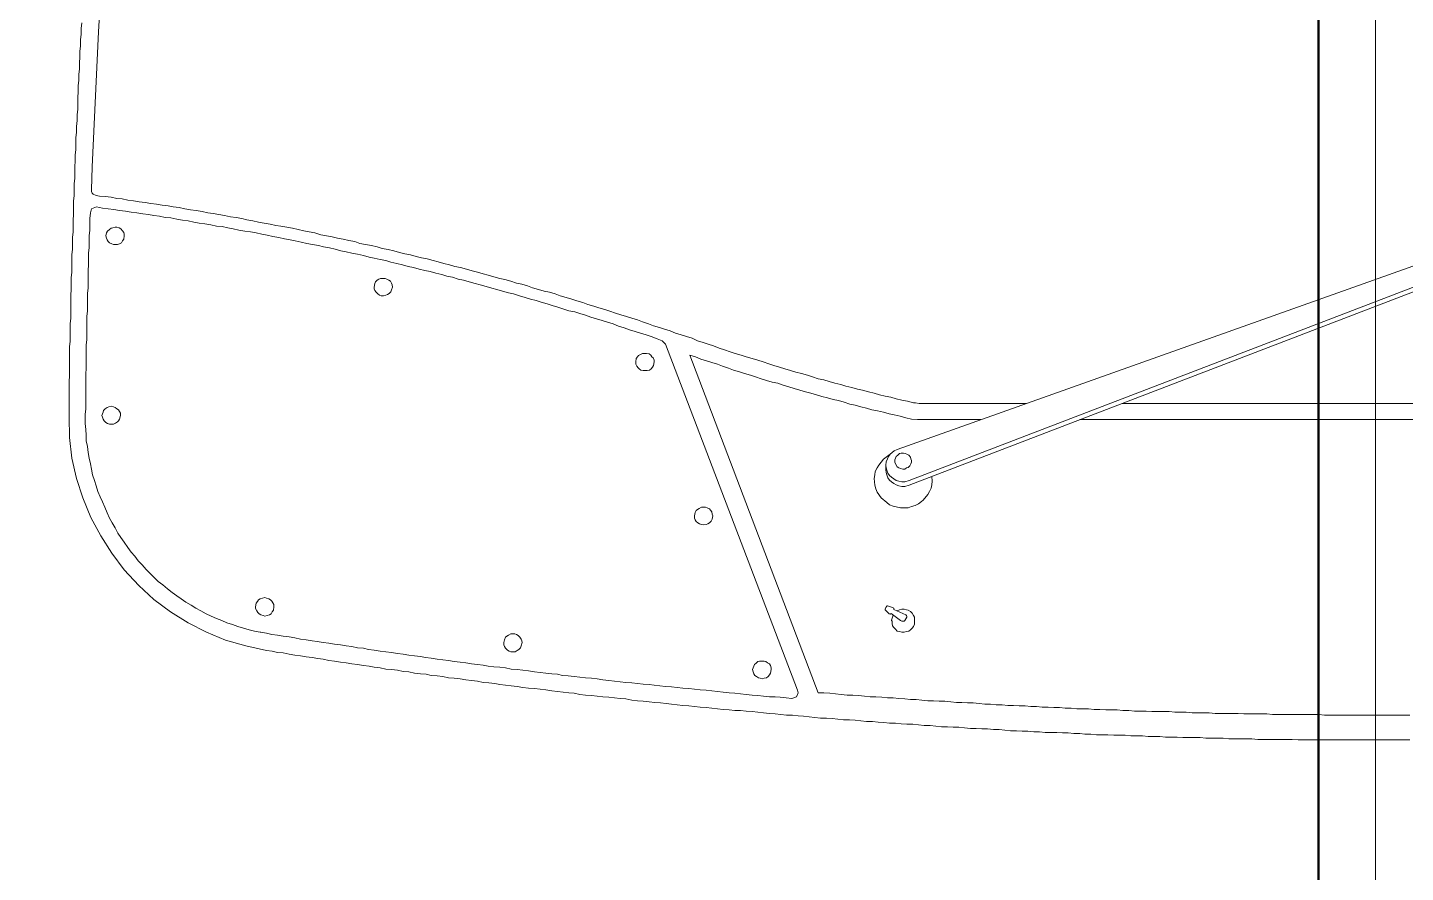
# Model space of a CAD drawing. Header units: centimetres. Extents: x 1976 to 8269, y 9888 to 14030.
# Drawn here: x 2887.3 to 3008.2, y 10954.2 to 11028.3 of the extents above; entities that cross this region are included whole.
import ezdxf

# ---------------------------------------------------------------- set-up
doc = ezdxf.new("R2010")
doc.units = ezdxf.units.CM
doc.header["$LTSCALE"] = 200
for name, pattern in [('Dash dot', [1.5875, 0.635, -0.47625, 0, -0.47625]), ('IMPORT-ACAD_ISO04W100 _3_', [3, 2.4, -0.3, 0, -0.3]), ('Overhead', [0.396875, 0.238125, -0.15875])]:
    doc.linetypes.add(name, pattern=pattern)
for name, color, linetype, lineweight in [('A-DETL', 90, 'Continuous', 9), ('A-DETL-THIN', 151, 'Continuous', 9), ('A-FLOR', 192, 'Continuous', 9), ('A-FLOR-OVHD', 1, 'Overhead', 9), ('caf_arac_metro_on_gorunus_dwg', 8, 'Continuous', 9), ('PRT-MI-a_elev_far', 9, 'Continuous', 9), ('S-GRID', 1, 'Continuous', 9)]:
    doc.layers.add(name, color=color, linetype=linetype, lineweight=lineweight)

# ---------------------------------------------------------------- blocks, each defined once
blk = doc.blocks.new('caf_arac_metro_on_gorunus_dwg_A$C70222889-1718696-B')
at = {"layer": 'PRT-MI-a_elev_far', "color": 18}
blk.add_line((2964.03, 10986.2), (2964.18, 10986.2), dxfattribs=at)
at = {"layer": 'PRT-MI-a_elev_far', "color": 18, "flags": 128}
for points in [[(2892.03, 11028.74), (2891.98, 11028.24), (2891.98, 11027.73), (2891.93, 11027.23), (2891.93, 11026.72), (2891.88, 11026.22), (2891.88, 11025.71), (2891.83, 11025.21), (2891.83, 11024.7), (2891.78, 11024.2), (2891.78, 11023.69), (2891.73, 11023.19), (2891.73, 11022.68), (2891.68, 11022.18), (2891.68, 11021.67), (2891.68, 11021.17), (2891.63, 11020.66), (2891.63, 11020.15), (2891.58, 11019.65), (2891.58, 11019.14), (2891.52, 11018.64), (2891.52, 11018.13), (2891.52, 11017.63), (2891.47, 11017.12), (2891.47, 11016.62), (2891.42, 11016.11), (2891.42, 11015.61), (2891.42, 11015.1), (2891.37, 11014.6), (2891.37, 11014.09), (2891.37, 11013.59), (2891.32, 11013.08), (2891.32, 11012.93), (2891.32, 11012.42), (2891.32, 11011.92), (2891.27, 11011.41), (2891.27, 11010.91), (2891.27, 11010.4), (2891.22, 11009.9), (2891.22, 11009.39), (2891.22, 11008.89), (2891.17, 11008.38), (2891.17, 11007.88), (2891.17, 11007.37), (2891.17, 11006.87), (2891.12, 11006.36), (2891.12, 11005.86), (2891.12, 11005.35), (2891.07, 11004.85), (2891.07, 11004.34), (2891.07, 11003.84), (2891.07, 11003.33), (2891.07, 11002.83), (2891.02, 11002.32), (2891.02, 11001.81), (2891.02, 11001.31), (2891.02, 11000.8), (2890.97, 11000.3), (2890.97, 10999.79), (2890.97, 10999.29), (2890.97, 10998.78), (2890.97, 10998.28), (2890.97, 10997.77), (2890.92, 10997.27), (2890.92, 10996.76), (2890.92, 10996.26), (2890.92, 10995.75), (2890.92, 10995.25), (2890.92, 10994.74), (2890.92, 10994.34), (2890.92, 10994.19), (2890.97, 10992.37), (2891.17, 10990.55), (2891.58, 10988.78), (2892.13, 10987.06), (2892.84, 10985.34), (2893.7, 10983.73), (2894.66, 10982.21), (2895.77, 10980.75), (2897.03, 10979.38), (2898.35, 10978.17), (2899.81, 10977.06), (2901.38, 10976.1), (2902.99, 10975.29), (2904.66, 10974.58), (2906.43, 10974.08), (2907.34, 10973.88), (2908.25, 10973.67), (2908.75, 10973.62), (2909.21, 10973.52), (2909.71, 10973.47), (2910.22, 10973.37), (2910.72, 10973.27), (2911.23, 10973.22), (2911.73, 10973.12), (2912.24, 10973.07), (2912.74, 10972.97), (2913.2, 10972.92), (2913.7, 10972.81), (2914.21, 10972.76), (2914.72, 10972.66), (2915.22, 10972.61), (2915.73, 10972.51), (2916.23, 10972.46), (2916.74, 10972.36), (2917.24, 10972.31), (2917.7, 10972.21), (2918.2, 10972.16), (2918.71, 10972.06), (2919.21, 10972.01), (2919.72, 10971.96), (2920.22, 10971.85), (2920.73, 10971.8), (2921.23, 10971.7), (2921.74, 10971.65), (2922.24, 10971.6), (2922.7, 10971.5), (2923.2, 10971.45), (2923.71, 10971.4), (2924.21, 10971.3), (2924.72, 10971.25), (2925.22, 10971.2), (2925.73, 10971.1), (2926.23, 10971.05), (2926.74, 10971), (2927.24, 10970.89), (2927.75, 10970.84), (2928.26, 10970.79), (2928.71, 10970.69), (2929.22, 10970.64), (2929.72, 10970.59), (2930.23, 10970.54), (2930.73, 10970.44), (2931.24, 10970.39), (2931.74, 10970.34), (2932.25, 10970.29), (2932.75, 10970.24), (2933.26, 10970.14), (2933.76, 10970.09), (2934.27, 10970.04), (2934.77, 10969.98), (2935.23, 10969.93), (2935.73, 10969.83), (2936.24, 10969.78), (2936.74, 10969.73), (2937.25, 10969.68), (2937.75, 10969.63), (2938.26, 10969.58), (2938.76, 10969.53), (2939.27, 10969.48), (2939.77, 10969.43), (2940.28, 10969.33), (2940.79, 10969.28), (2941.29, 10969.23), (2941.8, 10969.18), (2942.3, 10969.13), (2942.81, 10969.08), (2943.31, 10969.03), (2943.77, 10968.97), (2944.27, 10968.92), (2944.78, 10968.87), (2945.28, 10968.82), (2945.79, 10968.77), (2946.29, 10968.72), (2946.8, 10968.67), (2947.3, 10968.62), (2947.81, 10968.57), (2948.31, 10968.52), (2948.82, 10968.47), (2949.32, 10968.42), (2949.83, 10968.42), (2950.33, 10968.37), (2950.84, 10968.32), (2951.34, 10968.27), (2951.85, 10968.22), (2952.36, 10968.17), (2952.86, 10968.12), (2953.37, 10968.07), (2953.87, 10968.01), (2954.38, 10968.01), (2954.88, 10967.96), (2955.34, 10967.91), (2955.84, 10967.86), (2956.35, 10967.81), (2956.85, 10967.76), (2957.36, 10967.76), (2957.86, 10967.71), (2958.37, 10967.66), (2958.87, 10967.61), (2959.38, 10967.61), (2959.88, 10967.56), (2960.39, 10967.51), (2960.89, 10967.46), (2961.4, 10967.46), (2961.9, 10967.41), (2962.41, 10967.36), (2962.91, 10967.31), (2963.42, 10967.31), (2963.92, 10967.26), (2964.43, 10967.21), (2964.94, 10967.21), (2965.44, 10967.16), (2965.95, 10967.11), (2966.45, 10967.11), (2966.96, 10967.05), (2967.46, 10967), (2967.97, 10967), (2968.47, 10966.95), (2968.98, 10966.95), (2969.48, 10966.9), (2969.99, 10966.85), (2970.49, 10966.85), (2971, 10966.8), (2971.5, 10966.8), (2972.01, 10966.75), (2972.51, 10966.75), (2973.02, 10966.7), (2973.52, 10966.65), (2974.03, 10966.65), (2974.53, 10966.6), (2975.04, 10966.6), (2975.55, 10966.55), (2976.05, 10966.55), (2976.56, 10966.5), (2977.06, 10966.5), (2977.57, 10966.5), (2978.07, 10966.45), (2978.58, 10966.45), (2979.08, 10966.4), (2979.59, 10966.4), (2980.04, 10966.35), (2980.55, 10966.35), (2981.05, 10966.3), (2981.56, 10966.3), (2982.06, 10966.3), (2982.57, 10966.25), (2983.07, 10966.25), (2983.58, 10966.25), (2984.08, 10966.2), (2984.59, 10966.2), (2985.09, 10966.2), (2985.6, 10966.15), (2986.1, 10966.15), (2986.61, 10966.15), (2987.12, 10966.09), (2987.62, 10966.09), (2988.13, 10966.09), (2988.63, 10966.04), (2989.14, 10966.04), (2989.64, 10966.04), (2990.15, 10966.04), (2990.65, 10965.99), (2991.16, 10965.99), (2991.66, 10965.99), (2992.17, 10965.99), (2992.67, 10965.94), (2993.18, 10965.94), (2993.68, 10965.94), (2994.19, 10965.94), (2994.69, 10965.94), (2995.2, 10965.89), (2995.7, 10965.89), (2996.21, 10965.89), (2996.71, 10965.89), (2997.22, 10965.89), (2997.73, 10965.89), (2998.23, 10965.89), (2998.74, 10965.84), (2999.24, 10965.84), (2999.75, 10965.84), (3000.25, 10965.84), (3000.76, 10965.84), (3001.26, 10965.84), (3001.77, 10965.84), (3002.27, 10965.84), (3002.78, 10965.84), (3003.28, 10965.84), (3003.79, 10965.84), (3004.29, 10965.84), (3004.8, 10965.84), (3005.3, 10965.84), (3005.51, 10965.84), (3006.01, 10965.84), (3006.52, 10965.84), (3007.02, 10965.84), (3007.53, 10965.84), (3008.03, 10965.84), (3008.54, 10965.84)], [(2983.33, 10995.35), (3045.57, 10995.35)], [(2894.2, 11039.81), (2893.5, 11027.94), (2892.94, 11016.11), (2892.89, 11014.09), (2892.89, 11014.04), (2892.89, 11013.94), (2892.94, 11013.79), (2893.04, 11013.69), (2893.29, 11013.59), (2893.6, 11013.54), (2894.1, 11013.49), (2894.61, 11013.44), (2895.11, 11013.33), (2895.57, 11013.28), (2896.07, 11013.18), (2896.58, 11013.13), (2897.08, 11013.03), (2897.59, 11012.98), (2898.09, 11012.88), (2898.6, 11012.83), (2899.1, 11012.73), (2899.61, 11012.68), (2900.06, 11012.58), (2900.57, 11012.53), (2901.07, 11012.42), (2901.58, 11012.32), (2902.08, 11012.27), (2902.59, 11012.17), (2903.09, 11012.07), (2903.55, 11012.02), (2904.05, 11011.92), (2904.56, 11011.82), (2905.07, 11011.72), (2905.57, 11011.67), (2906.08, 11011.57), (2906.53, 11011.46), (2907.04, 11011.36), (2907.54, 11011.26), (2908.05, 11011.16), (2908.55, 11011.06), (2909.06, 11010.96), (2909.51, 11010.91), (2910.02, 11010.81), (2910.52, 11010.71), (2911.03, 11010.61), (2911.53, 11010.5), (2911.99, 11010.4), (2912.49, 11010.3), (2913, 11010.15), (2913.5, 11010.05), (2914.01, 11009.95), (2914.46, 11009.85), (2914.97, 11009.75), (2915.47, 11009.65), (2915.98, 11009.54), (2916.43, 11009.39), (2916.94, 11009.29), (2917.44, 11009.19), (2917.95, 11009.09), (2918.4, 11008.94), (2918.91, 11008.84), (2919.41, 11008.74), (2919.92, 11008.58), (2920.37, 11008.48), (2920.88, 11008.38), (2921.38, 11008.23), (2921.84, 11008.13), (2922.34, 11008.03), (2922.85, 11007.88), (2923.3, 11007.78), (2923.81, 11007.62), (2924.31, 11007.52), (2924.77, 11007.37), (2925.27, 11007.27), (2925.78, 11007.12), (2926.28, 11006.97), (2926.74, 11006.87), (2927.24, 11006.72), (2927.7, 11006.61), (2928.2, 11006.46), (2928.71, 11006.31), (2929.16, 11006.21), (2929.67, 11006.06), (2930.18, 11005.91), (2930.63, 11005.81), (2931.14, 11005.65), (2931.59, 11005.5), (2932.1, 11005.35), (2932.6, 11005.2), (2933.06, 11005.1), (2933.56, 11004.95), (2934.01, 11004.8), (2934.52, 11004.64), (2935.03, 11004.49), (2935.48, 11004.34), (2935.99, 11004.19), (2936.44, 11004.04), (2936.95, 11003.89), (2937.4, 11003.73), (2937.91, 11003.58), (2938.36, 11003.43), (2938.87, 11003.28), (2939.32, 11003.13), (2939.83, 11002.98), (2940.28, 11002.83), (2940.79, 11002.67), (2941.24, 11002.52), (2941.75, 11002.32), (2942.2, 11002.17), (2942.71, 11002.02), (2943.16, 11001.87), (2943.66, 11001.71), (2944.12, 11001.51), (2944.62, 11001.36), (2945.08, 11001.21), (2945.58, 11001.06), (2946.04, 11000.85), (2946.54, 11000.7), (2947, 11000.55), (2947.45, 11000.4), (2947.96, 11000.2), (2948.41, 11000.05), (2948.92, 10999.89), (2949.37, 10999.74), (2949.88, 10999.59), (2950.33, 10999.44), (2950.84, 10999.29), (2951.34, 10999.14), (2951.8, 10998.99), (2952.3, 10998.83), (2952.76, 10998.68), (2953.26, 10998.53), (2953.72, 10998.38), (2954.22, 10998.23), (2954.68, 10998.08), (2955.18, 10997.97), (2955.69, 10997.82), (2956.14, 10997.67), (2956.65, 10997.52), (2957.15, 10997.42), (2957.61, 10997.27), (2958.11, 10997.12), (2958.62, 10997.02), (2959.07, 10996.86), (2959.58, 10996.76), (2960.09, 10996.61), (2960.54, 10996.51), (2961.05, 10996.36), (2961.55, 10996.26), (2962.01, 10996.11), (2962.51, 10996), (2963.02, 10995.9), (2963.47, 10995.75), (2963.98, 10995.65), (2964.48, 10995.55), (2964.99, 10995.4), (2965.19, 10995.4), (2965.49, 10995.35), (2974.89, 10995.35)], [(3030.36, 11013.79), (2964.63, 10988.58), (2964.23, 10988.48), (2963.98, 10988.48), (2963.72, 10988.53), (2963.47, 10988.58), (2963.27, 10988.73), (2963.07, 10988.88), (2962.91, 10989.03), (2962.76, 10989.23), (2962.66, 10989.49), (2962.61, 10989.69), (2962.56, 10989.94), (2962.61, 10990.24), (2962.71, 10990.5), (2962.81, 10990.7), (2962.96, 10990.9), (2963.12, 10991.05), (2963.32, 10991.2), (2963.57, 10991.31), (3029.96, 11014.9)], [(2962.56, 10989.94), (2962.56, 10989.54), (2962.61, 10989.28), (2962.66, 10989.08), (2962.76, 10988.83), (2962.91, 10988.63), (2963.07, 10988.48), (2963.27, 10988.32), (2963.47, 10988.22), (2963.72, 10988.12), (2963.98, 10988.07), (2964.23, 10988.07), (2964.63, 10988.17), (3030.36, 11013.38), (3030.36, 11013.74), (3030.36, 11013.79), (3057.14, 11023.69), (3057.54, 11023.84), (3058, 11023.94), (3058.45, 11023.99), (3058.91, 11023.99), (3059.06, 11023.99)], [(2979.59, 10993.93), (3045.57, 10993.93)], [(3008.54, 10968.01), (3008.03, 10968.01), (3007.53, 10968.01), (3007.02, 10968.01), (3006.52, 10968.01), (3006.01, 10968.01), (3005.51, 10968.01), (3005.1, 10968.01), (3004.6, 10968.01), (3004.09, 10968.01), (3003.59, 10968.01), (3003.08, 10968.01), (3002.58, 10968.01), (3002.07, 10968.01), (3001.56, 10968.01), (3001.06, 10968.01), (3000.55, 10968.07), (3000.05, 10968.07), (2999.54, 10968.07), (2999.04, 10968.07), (2998.53, 10968.07), (2998.03, 10968.07), (2997.52, 10968.07), (2997.02, 10968.07), (2996.51, 10968.07), (2996.01, 10968.12), (2995.5, 10968.12), (2995, 10968.12), (2994.49, 10968.12), (2993.99, 10968.12), (2993.48, 10968.17), (2992.98, 10968.17), (2992.47, 10968.17), (2991.97, 10968.17), (2991.46, 10968.17), (2990.95, 10968.22), (2990.45, 10968.22), (2989.94, 10968.22), (2989.44, 10968.22), (2988.93, 10968.27), (2988.43, 10968.27), (2987.92, 10968.27), (2987.42, 10968.32), (2986.91, 10968.32), (2986.41, 10968.32), (2985.9, 10968.32), (2985.4, 10968.37), (2984.89, 10968.37), (2984.39, 10968.37), (2983.88, 10968.42), (2983.38, 10968.42), (2982.87, 10968.47), (2982.37, 10968.47), (2981.86, 10968.47), (2981.36, 10968.52), (2980.85, 10968.52), (2980.35, 10968.57), (2979.84, 10968.57), (2979.33, 10968.57), (2978.83, 10968.62), (2978.32, 10968.62), (2977.82, 10968.67), (2977.31, 10968.67), (2976.81, 10968.72), (2976.3, 10968.72), (2975.8, 10968.77), (2975.29, 10968.77), (2974.79, 10968.82), (2974.28, 10968.82), (2973.78, 10968.87), (2973.27, 10968.87), (2972.77, 10968.92), (2972.26, 10968.92), (2971.76, 10968.97), (2971.25, 10968.97), (2970.75, 10969.03), (2970.24, 10969.08), (2969.74, 10969.08), (2969.23, 10969.13), (2968.78, 10969.13), (2968.27, 10969.18), (2967.76, 10969.23), (2967.26, 10969.23), (2966.75, 10969.28), (2966.25, 10969.28), (2965.74, 10969.33), (2965.24, 10969.38), (2964.73, 10969.38), (2964.23, 10969.43), (2963.72, 10969.48), (2963.22, 10969.53), (2962.71, 10969.53), (2962.21, 10969.58), (2961.7, 10969.63), (2961.2, 10969.63), (2960.69, 10969.68), (2960.19, 10969.73), (2959.68, 10969.78), (2959.18, 10969.78), (2958.67, 10969.83), (2958.17, 10969.88), (2957.66, 10969.93), (2957.15, 10969.98), (2956.65, 10969.98), (2945.38, 10999.59), (2945.89, 10999.44), (2946.34, 10999.24), (2946.85, 10999.09), (2947.3, 10998.93), (2947.81, 10998.78), (2948.26, 10998.63), (2948.77, 10998.43), (2949.22, 10998.28), (2949.73, 10998.13), (2950.18, 10997.97), (2950.69, 10997.82), (2951.14, 10997.67), (2951.65, 10997.52), (2952.1, 10997.37), (2952.61, 10997.22), (2953.11, 10997.12), (2953.57, 10996.96), (2954.07, 10996.81), (2954.53, 10996.66), (2955.03, 10996.51), (2955.54, 10996.36), (2955.99, 10996.26), (2956.5, 10996.11), (2956.95, 10995.95), (2957.46, 10995.85), (2957.96, 10995.7), (2958.42, 10995.6), (2958.92, 10995.45), (2959.43, 10995.3), (2959.88, 10995.2), (2960.39, 10995.04), (2960.89, 10994.94), (2961.35, 10994.79), (2961.85, 10994.69), (2962.36, 10994.59), (2962.86, 10994.44), (2963.32, 10994.34), (2963.82, 10994.24), (2964.33, 10994.08), (2964.83, 10993.98), (2965.34, 10993.93), (2965.49, 10993.93), (2970.9, 10993.93)], [(2892.33, 10993.83), (2892.33, 10993.88), (2892.33, 10994.08)], [(2962.96, 10990.9), (2962.36, 10990.45), (2961.95, 10989.94), (2961.8, 10989.69), (2961.65, 10989.39), (2961.6, 10989.08), (2961.55, 10988.78), (2961.6, 10988.17), (2961.7, 10987.87), (2961.8, 10987.57), (2962.16, 10987.06), (2962.66, 10986.66), (2962.91, 10986.46), (2963.22, 10986.35), (2963.87, 10986.2), (2964.18, 10986.2), (2964.53, 10986.2), (2964.83, 10986.3), (2965.14, 10986.41), (2965.44, 10986.56), (2965.69, 10986.76), (2965.84, 10986.86), (2966.25, 10987.37), (2966.4, 10987.62), (2966.55, 10987.92), (2966.6, 10988.22), (2966.65, 10988.53), (2966.6, 10988.93)], [(2963.56, 10977.15), (2963.77, 10977.26), (2963.98, 10977.31), (2964.18, 10977.31), (2964.38, 10977.26), (2964.53, 10977.21), (2964.73, 10977.11), (2964.88, 10976.96), (2964.99, 10976.76), (2965.09, 10976.6), (2965.09, 10976.35), (2965.09, 10976.3), (2965.09, 10976), (2964.99, 10975.8), (2964.88, 10975.64), (2964.73, 10975.49), (2964.58, 10975.39), (2964.38, 10975.34), (2964.18, 10975.29), (2963.98, 10975.29), (2963.77, 10975.34), (2963.57, 10975.39), (2963.42, 10975.54), (2963.27, 10975.69), (2963.17, 10975.85), (2963.12, 10976.05), (2963.12, 10976.25), (2963.07, 10976.3), (2963.07, 10976.35), (2963.23, 10976.79)]]:
    blk.add_lwpolyline(points, dxfattribs=at)
for points in [[(2942.96, 11000.85), (2942.5, 11001.01), (2942, 11001.21), (2941.54, 11001.36), (2941.04, 11001.51), (2940.58, 11001.66), (2940.08, 11001.81), (2939.62, 11001.97), (2939.12, 11002.12), (2938.66, 11002.32), (2938.16, 11002.47), (2937.7, 11002.62), (2937.2, 11002.77), (2936.69, 11002.93), (2936.24, 11003.08), (2935.73, 11003.23), (2935.28, 11003.38), (2934.77, 11003.48), (2934.32, 11003.63), (2933.81, 11003.79), (2933.31, 11003.94), (2932.85, 11004.09), (2932.35, 11004.24), (2931.89, 11004.39), (2931.39, 11004.49), (2930.93, 11004.64), (2930.43, 11004.8), (2929.92, 11004.95), (2929.47, 11005.05), (2928.96, 11005.2), (2928.46, 11005.35), (2928, 11005.45), (2927.5, 11005.6), (2926.99, 11005.76), (2926.54, 11005.86), (2926.03, 11006.01), (2925.53, 11006.16), (2925.07, 11006.26), (2924.57, 11006.41), (2924.06, 11006.51), (2923.61, 11006.67), (2923.1, 11006.77), (2922.6, 11006.92), (2922.14, 11007.02), (2921.64, 11007.12), (2921.13, 11007.27), (2920.68, 11007.37), (2920.17, 11007.52), (2919.67, 11007.62), (2919.16, 11007.73), (2918.71, 11007.88), (2918.2, 11007.98), (2917.7, 11008.08), (2917.24, 11008.18), (2916.74, 11008.33), (2916.23, 11008.43), (2915.73, 11008.53), (2915.22, 11008.64), (2914.77, 11008.74), (2914.26, 11008.89), (2913.76, 11008.99), (2913.25, 11009.09), (2912.8, 11009.19), (2912.29, 11009.29), (2911.78, 11009.39), (2911.28, 11009.49), (2910.77, 11009.6), (2910.32, 11009.7), (2909.81, 11009.8), (2909.31, 11009.9), (2908.8, 11010), (2908.3, 11010.1), (2907.84, 11010.2), (2907.34, 11010.3), (2906.83, 11010.4), (2906.33, 11010.45), (2905.82, 11010.56), (2905.32, 11010.66), (2904.86, 11010.76), (2904.36, 11010.86), (2903.85, 11010.91), (2903.35, 11011.01), (2902.84, 11011.11), (2902.34, 11011.16), (2901.88, 11011.26), (2901.38, 11011.36), (2900.87, 11011.41), (2900.37, 11011.52), (2899.86, 11011.62), (2899.36, 11011.67), (2898.85, 11011.77), (2898.35, 11011.82), (2897.89, 11011.92), (2897.39, 11011.97), (2896.88, 11012.07), (2896.37, 11012.12), (2895.87, 11012.22), (2895.36, 11012.27), (2894.86, 11012.37), (2894.35, 11012.42), (2893.85, 11012.48), (2893.34, 11012.58), (2892.89, 11012.42), (2892.79, 11012.07), (2892.74, 11011.57), (2892.74, 11011.06), (2892.74, 11010.56), (2892.69, 11010.05), (2892.69, 11009.54), (2892.69, 11009.04), (2892.64, 11008.53), (2892.64, 11008.03), (2892.64, 11007.52), (2892.59, 11007.02), (2892.59, 11006.51), (2892.59, 11006.01), (2892.59, 11005.5), (2892.54, 11005), (2892.54, 11004.49), (2892.54, 11003.99), (2892.54, 11003.48), (2892.48, 11002.98), (2892.48, 11002.47), (2892.48, 11001.97), (2892.48, 11001.46), (2892.48, 11000.96), (2892.43, 11000.45), (2892.43, 10999.95), (2892.43, 10999.44), (2892.43, 10998.93), (2892.43, 10998.43), (2892.38, 10997.92), (2892.38, 10997.42), (2892.38, 10996.91), (2892.38, 10996.41), (2892.38, 10995.9), (2892.38, 10995.4), (2892.38, 10994.89), (2892.33, 10994.39), (2892.33, 10994.34), (2892.33, 10994.08), (2892.33, 10993.58), (2892.38, 10993.07), (2892.43, 10992.57), (2892.43, 10992.06), (2892.54, 10991.56), (2892.59, 10991.05), (2892.69, 10990.55), (2892.79, 10990.04), (2892.89, 10989.59), (2892.99, 10989.08), (2893.14, 10988.58), (2893.29, 10988.12), (2893.44, 10987.62), (2893.65, 10987.16), (2893.85, 10986.71), (2894.05, 10986.25), (2894.25, 10985.75), (2894.46, 10985.29), (2894.71, 10984.89), (2894.96, 10984.43), (2895.21, 10983.98), (2895.47, 10983.58), (2895.77, 10983.17), (2896.07, 10982.72), (2896.37, 10982.31), (2896.68, 10981.96), (2896.98, 10981.55), (2897.33, 10981.2), (2897.69, 10980.8), (2898.04, 10980.44), (2898.4, 10980.09), (2898.75, 10979.74), (2899.15, 10979.43), (2899.56, 10979.08), (2899.96, 10978.78), (2900.37, 10978.47), (2900.77, 10978.22), (2901.17, 10977.92), (2901.63, 10977.66), (2902.03, 10977.41), (2902.49, 10977.16), (2902.94, 10976.91), (2903.4, 10976.7), (2903.85, 10976.5), (2904.31, 10976.3), (2904.76, 10976.1), (2905.27, 10975.95), (2905.72, 10975.8), (2906.23, 10975.64), (2906.73, 10975.49), (2907.19, 10975.39), (2907.69, 10975.29), (2907.74, 10975.29), (2908.25, 10975.19), (2908.7, 10975.09), (2909.21, 10975.04), (2909.71, 10974.94), (2910.22, 10974.89), (2910.72, 10974.78), (2911.23, 10974.68), (2911.73, 10974.63), (2912.24, 10974.53), (2912.69, 10974.48), (2913.2, 10974.38), (2913.7, 10974.33), (2914.21, 10974.23), (2914.72, 10974.18), (2915.22, 10974.08), (2915.73, 10974.03), (2916.23, 10973.93), (2916.74, 10973.88), (2917.19, 10973.77), (2917.7, 10973.72), (2918.2, 10973.62), (2918.71, 10973.57), (2919.21, 10973.52), (2919.72, 10973.42), (2920.22, 10973.37), (2920.73, 10973.27), (2921.23, 10973.22), (2921.74, 10973.17), (2922.19, 10973.07), (2922.7, 10973.02), (2923.2, 10972.92), (2923.71, 10972.86), (2924.21, 10972.81), (2924.72, 10972.71), (2925.22, 10972.66), (2925.73, 10972.61), (2926.23, 10972.51), (2926.74, 10972.46), (2927.24, 10972.41), (2927.7, 10972.31), (2928.2, 10972.26), (2928.71, 10972.21), (2929.22, 10972.16), (2929.72, 10972.06), (2930.23, 10972.01), (2930.73, 10971.96), (2931.24, 10971.9), (2931.74, 10971.8), (2932.25, 10971.75), (2932.75, 10971.7), (2933.26, 10971.65), (2933.76, 10971.6), (2934.22, 10971.5), (2934.72, 10971.45), (2935.23, 10971.4), (2935.73, 10971.35), (2936.24, 10971.3), (2936.74, 10971.25), (2937.25, 10971.2), (2937.75, 10971.1), (2938.26, 10971.05), (2938.76, 10971), (2939.27, 10970.94), (2939.77, 10970.89), (2940.28, 10970.84), (2940.79, 10970.79), (2941.29, 10970.74), (2941.8, 10970.69), (2942.25, 10970.64), (2942.76, 10970.59), (2943.26, 10970.54), (2943.77, 10970.49), (2944.27, 10970.44), (2944.78, 10970.39), (2945.28, 10970.34), (2945.79, 10970.29), (2946.29, 10970.24), (2946.8, 10970.19), (2947.3, 10970.14), (2947.81, 10970.09), (2948.31, 10970.04), (2948.82, 10969.98), (2949.32, 10969.93), (2949.83, 10969.88), (2950.33, 10969.83), (2950.84, 10969.78), (2951.34, 10969.73), (2951.85, 10969.68), (2952.36, 10969.63), (2952.86, 10969.63), (2953.31, 10969.58), (2953.82, 10969.53), (2954.33, 10969.48), (2954.73, 10969.63), (2954.88, 10969.98), (2954.83, 10970.19), (2943.26, 11000.55)], [(2895.36, 11009.34), (2895.52, 11009.44), (2895.62, 11009.6), (2895.72, 11009.75), (2895.77, 11010.05), (2895.77, 11010.2), (2895.72, 11010.35), (2895.62, 11010.5), (2895.47, 11010.66), (2895.31, 11010.76), (2895.11, 11010.81), (2894.96, 11010.81), (2894.76, 11010.76), (2894.61, 11010.71), (2894.46, 11010.61), (2894.3, 11010.45), (2894.2, 11010.3), (2894.15, 11010.05), (2894.2, 11009.85), (2894.25, 11009.7), (2894.35, 11009.54), (2894.46, 11009.44), (2894.66, 11009.34), (2894.81, 11009.29), (2895.01, 11009.29), (2895.16, 11009.29)], [(2918.86, 11004.9), (2919.01, 11005), (2919.16, 11005.15), (2919.21, 11005.3), (2919.31, 11005.55), (2919.26, 11005.76), (2919.21, 11005.91), (2919.11, 11006.06), (2918.96, 11006.16), (2918.81, 11006.26), (2918.66, 11006.31), (2918.45, 11006.31), (2918.25, 11006.31), (2918.1, 11006.26), (2917.95, 11006.16), (2917.8, 11006.01), (2917.75, 11005.86), (2917.7, 11005.55), (2917.7, 11005.4), (2917.75, 11005.25), (2917.85, 11005.1), (2918, 11004.95), (2918.15, 11004.85), (2918.3, 11004.8), (2918.5, 11004.8), (2918.71, 11004.85)], [(2941.85, 10998.28), (2942, 10998.38), (2942.1, 10998.53), (2942.2, 10998.68), (2942.25, 10998.99), (2942.25, 10999.14), (2942.15, 10999.34), (2942.05, 10999.44), (2941.95, 10999.59), (2941.8, 10999.69), (2941.59, 10999.74), (2941.44, 10999.74), (2941.24, 10999.74), (2941.04, 10999.64), (2940.89, 10999.54), (2940.79, 10999.44), (2940.68, 10999.29), (2940.63, 10998.99), (2940.63, 10998.78), (2940.73, 10998.63), (2940.84, 10998.48), (2940.94, 10998.38), (2941.09, 10998.28), (2941.29, 10998.23), (2941.44, 10998.23), (2941.64, 10998.23)], [(2895.01, 10993.63), (2895.16, 10993.73), (2895.26, 10993.83), (2895.36, 10993.98), (2895.42, 10994.29), (2895.42, 10994.49), (2895.36, 10994.64), (2895.26, 10994.79), (2895.11, 10994.89), (2894.96, 10994.99), (2894.81, 10995.04), (2894.61, 10995.1), (2894.4, 10995.04), (2894.25, 10994.99), (2894.1, 10994.89), (2893.95, 10994.74), (2893.9, 10994.59), (2893.8, 10994.29), (2893.85, 10994.14), (2893.9, 10993.98), (2894, 10993.83), (2894.15, 10993.68), (2894.3, 10993.58), (2894.46, 10993.53), (2894.66, 10993.53), (2894.81, 10993.53)], [(2963.57, 10989.79), (2963.72, 10989.69), (2963.87, 10989.64), (2964.08, 10989.59), (2964.23, 10989.59), (2964.38, 10989.69), (2964.53, 10989.74), (2964.68, 10989.89), (2964.78, 10990.04), (2964.83, 10990.19), (2964.83, 10990.35), (2964.78, 10990.5), (2964.73, 10990.65), (2964.58, 10990.8), (2964.43, 10990.9), (2964.28, 10990.95), (2964.13, 10991), (2963.92, 10991), (2963.77, 10990.95), (2963.62, 10990.8), (2963.47, 10990.7), (2963.42, 10990.55), (2963.37, 10990.4), (2963.37, 10990.19), (2963.42, 10990.04)], [(2946.95, 10984.79), (2947.1, 10984.89), (2947.25, 10985.04), (2947.35, 10985.19), (2947.4, 10985.5), (2947.35, 10985.65), (2947.3, 10985.85), (2947.2, 10986), (2947.1, 10986.1), (2946.9, 10986.2), (2946.75, 10986.25), (2946.54, 10986.25), (2946.39, 10986.25), (2946.19, 10986.15), (2946.04, 10986.05), (2945.94, 10985.95), (2945.84, 10985.8), (2945.79, 10985.5), (2945.79, 10985.29), (2945.84, 10985.14), (2945.94, 10984.99), (2946.09, 10984.89), (2946.24, 10984.79), (2946.39, 10984.74), (2946.6, 10984.69), (2946.8, 10984.74)], [(2964.28, 10986.2), (2963.92, 10986.2)], [(2908.5, 10976.81), (2908.65, 10976.91), (2908.75, 10977.06), (2908.85, 10977.21), (2908.9, 10977.51), (2908.9, 10977.72), (2908.8, 10977.87), (2908.7, 10978.02), (2908.6, 10978.12), (2908.45, 10978.22), (2908.25, 10978.27), (2908.1, 10978.32), (2907.89, 10978.27), (2907.69, 10978.22), (2907.54, 10978.12), (2907.44, 10977.97), (2907.34, 10977.82), (2907.29, 10977.51), (2907.29, 10977.36), (2907.39, 10977.16), (2907.49, 10977.01), (2907.59, 10976.91), (2907.74, 10976.81), (2907.94, 10976.76), (2908.1, 10976.7), (2908.3, 10976.76)], [(2962.96, 10976.86), (2963.04, 10976.94), (2963.87, 10976.3), (2963.98, 10976.25), (2964.08, 10976.25), (2964.18, 10976.25), (2964.23, 10976.3), (2964.33, 10976.45), (2964.43, 10976.6), (2964.43, 10976.65), (2964.43, 10976.7), (2964.38, 10976.76), (2964.33, 10976.81), (2963.27, 10977.29), (2963.27, 10977.36), (2963.27, 10977.41), (2963.17, 10977.46), (2962.71, 10977.61), (2962.66, 10977.61), (2962.66, 10977.56), (2962.56, 10977.46), (2962.51, 10977.31), (2962.51, 10977.26), (2962.86, 10976.91)], [(2929.47, 10975.04), (2929.32, 10974.94), (2929.22, 10974.84), (2929.11, 10974.63), (2929.06, 10974.38), (2929.06, 10974.18), (2929.11, 10974.03), (2929.22, 10973.88), (2929.37, 10973.72), (2929.52, 10973.62), (2929.67, 10973.57), (2929.87, 10973.57), (2930.07, 10973.57), (2930.23, 10973.67), (2930.38, 10973.77), (2930.53, 10973.93), (2930.58, 10974.08), (2930.68, 10974.38), (2930.63, 10974.53), (2930.58, 10974.68), (2930.48, 10974.84), (2930.33, 10974.99), (2930.18, 10975.09), (2930.02, 10975.14), (2929.82, 10975.14), (2929.67, 10975.14)], [(2952.1, 10971.3), (2952.25, 10971.4), (2952.36, 10971.55), (2952.46, 10971.7), (2952.51, 10972.01), (2952.51, 10972.16), (2952.46, 10972.36), (2952.36, 10972.51), (2952.2, 10972.61), (2952.05, 10972.71), (2951.9, 10972.76), (2951.7, 10972.76), (2951.5, 10972.76), (2951.34, 10972.71), (2951.19, 10972.56), (2951.04, 10972.46), (2950.99, 10972.31), (2950.89, 10972.01), (2950.94, 10971.8), (2950.99, 10971.65), (2951.09, 10971.5), (2951.24, 10971.4), (2951.4, 10971.3), (2951.55, 10971.25), (2951.75, 10971.2), (2951.9, 10971.25)]]:
    blk.add_lwpolyline(points, close=True, dxfattribs=at)
blk = doc.blocks.new('caf_arac_metro_on_gorunus_dwg-1718695-B')
at = {"color": 18, "linetype": 'IMPORT-ACAD_ISO04W100 _3_', "lineweight": 9}
blk.add_line((3005.53, 11325.26), (3005.53, 10796.04), dxfattribs=at)
blk.add_blockref('caf_arac_metro_on_gorunus_dwg_A$C70222889-1718696-B', (0, 0))
blk = doc.blocks.new('p1 tüneli2 - p1 tüneli-1427850-B')
at = {"layer": 'A-FLOR', "lineweight": 35}
blk.add_arc((3024.93, 11020.54), 370, 158.0763, 255.132, dxfattribs=at)

msp = doc.modelspace()

# ---------------------------------------------------------------- linework, layer by layer
at = {"layer": 'A-DETL'}
msp.add_arc((3024.93, 11020.54), 390, 158.0763, 255.132, dxfattribs=at)
at = {"layer": 'A-DETL-THIN'}
msp.add_circle((3015.53, 11036.09), 285, dxfattribs=at)
at = {"layer": 'A-FLOR-OVHD'}
msp.add_circle((3015.53, 11036.09), 315, dxfattribs=at)
msp.add_arc((3024.93, 11020.54), 380, 158.0763, 255.132, dxfattribs=at)
at = {"layer": 'S-GRID', "linetype": 'Dash dot', "lineweight": 50}
msp.add_line((3000.53, 9985), (3000.53, 11630), dxfattribs=at)

# ---------------------------------------------------------------- block references
at = {"layer": 'A-FLOR'}
msp.add_blockref('p1 tüneli2 - p1 tüneli-1427850-B', (0, 0), dxfattribs=at)
at = {"layer": 'caf_arac_metro_on_gorunus_dwg', "color": 18}
msp.add_blockref('caf_arac_metro_on_gorunus_dwg-1718695-B', (0, 0), dxfattribs=at)

doc.saveas('drawing.dxf')
